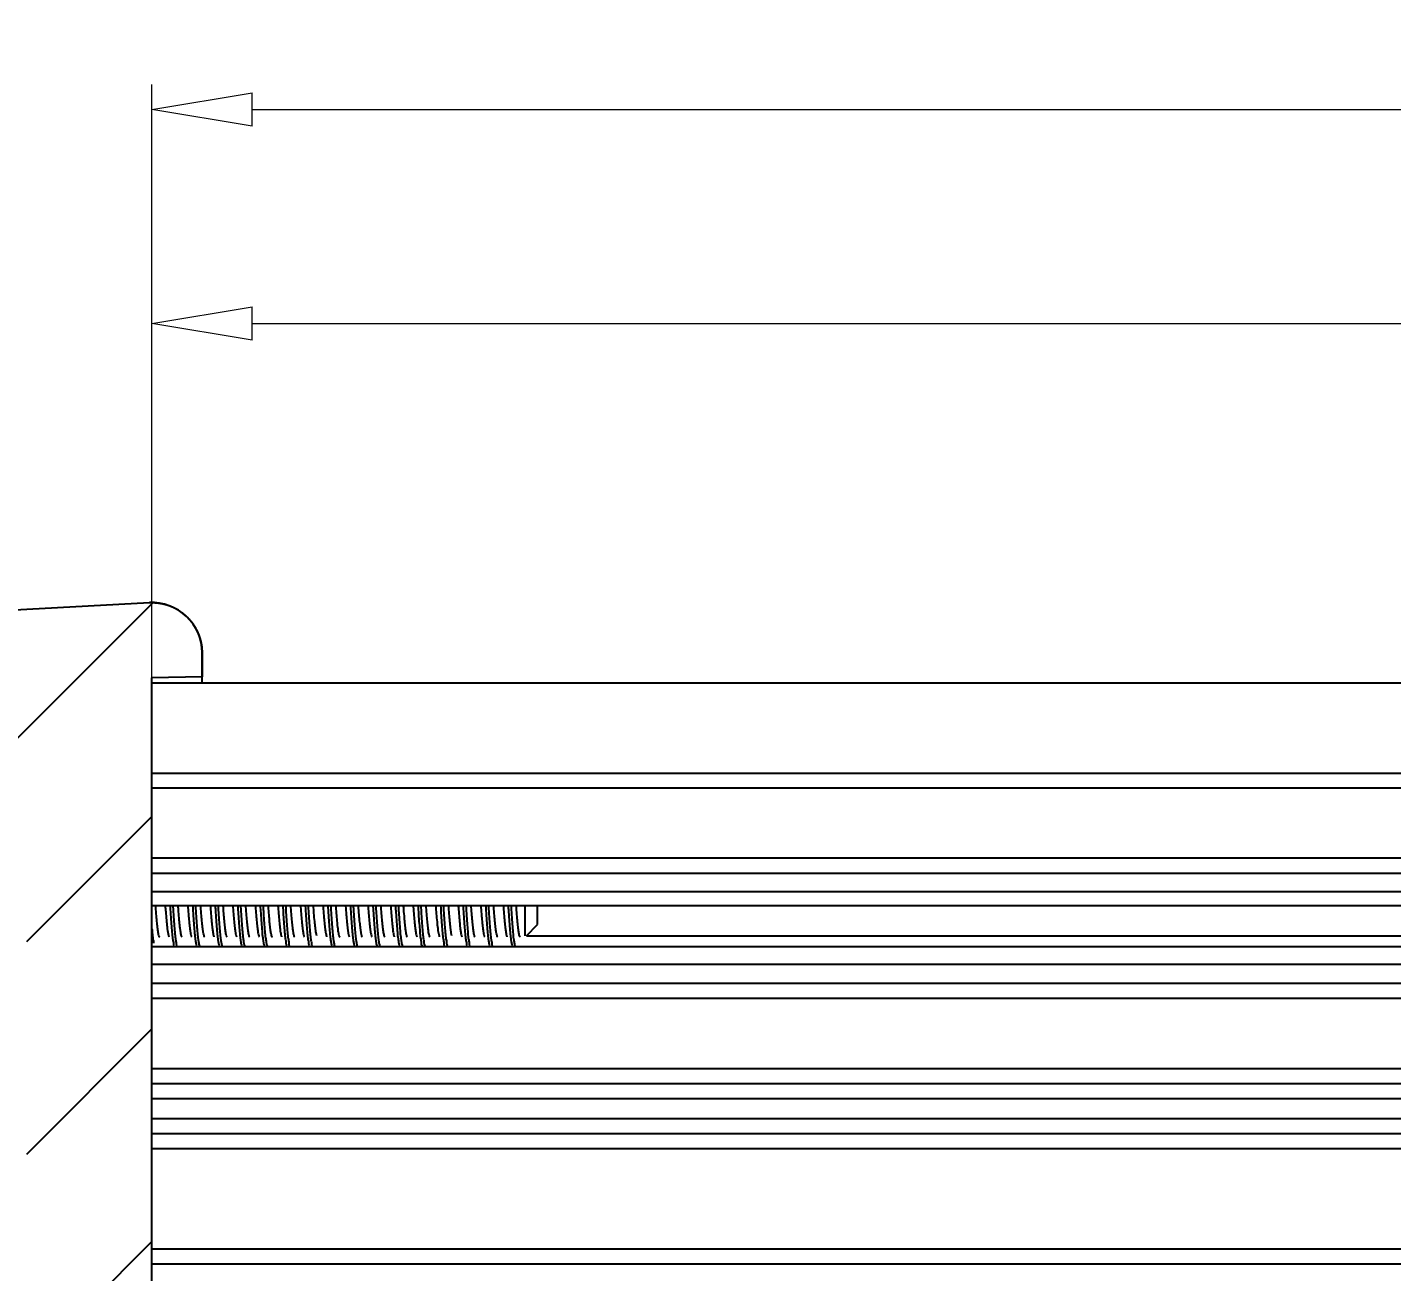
# Model space of a CAD drawing. Header units: millimetres. Extents: x 555 to 820, y -31 to 211.
# Drawn here: x 633.14 to 660.38, y 72.46 to 97.29 of the extents above; entities that cross this region are included whole.
import ezdxf

# ---------------------------------------------------------------- set-up
doc = ezdxf.new("R2010")
doc.units = ezdxf.units.MM
doc.layers.add('dim', color=82, linetype='Continuous', lineweight=9)
doc.styles.add('ROMAND', font='romand.shx', dxfattribs={"width": 0.75, "bigfont": 'gbcbig.shx'})
doc.dimstyles.new('YanXiu', dxfattribs={"dimtxt": 2.5, "dimasz": 2.2, "dimexe": 1, "dimexo": 0, "dimgap": 0.66, "dimtad": 0, "dimzin": 9, "dimdsep": 46, "dimtxsty": 'ROMAND', "dimblk": 'CLOSEDBLANK', "dimcen": 0, "dimclrd": 3, "dimclre": 3, "dimclrt": 7, "dimazin": 2, "dimtfac": 1, "dimtofl": 0, "dimtmove": 0, "dimatfit": 3, "dimldrblk": 'CLOSEDBLANK', "dimfxl": 0, "dimlwd": 5, "dimlwe": 5, "dimarcsym": 0})

# ---------------------------------------------------------------- blocks, each defined once
blk = doc.blocks.new('_ClosedBlank')
at = {"color": 0, "linetype": 'ByBlock', "lineweight": -2}
for p, q in [((-1, 0.1666666666666667), (0, 0)), ((-1, 0.1666666666666667), (-1, -0.1666666666666667)), ((0, 0), (-1, -0.1666666666666667))]:
    blk.add_line(p, q, dxfattribs=at)
blk = doc.blocks.new('*D15')
at = {"layer": 'Defpoints', "color": 0}
for p in [(635.6302785343061, 91.38104060699334), (635.6302785343061, 84.21072080350706), (745.6302785343061, 84.31072080360707)]:
    blk.add_point(p, dxfattribs=at)
at = {"layer": 'dim', "color": 3, "lineweight": 5}
for p, q in [((635.6302785343061, 84.21072080350706), (635.6302785343061, 91.88079060699334)), ((745.6302785343061, 84.31072080360707), (745.6302785343061, 91.88079060699334)), ((637.6302785343061, 91.38104060699334), (687.8537428200203, 91.38104060699334)), ((743.6302785343061, 91.38104060699334), (693.4068142485918, 91.38104060699334))]:
    blk.add_line(p, q, dxfattribs=at)
at = {"layer": 'dim', "color": 3, "lineweight": 5, "xscale": 2, "yscale": 2, "zscale": 2, "rotation": 180}
blk.add_blockref('_ClosedBlank', (635.6302785343061, 91.38104060699334), dxfattribs=at)
at = {"layer": 'dim', "color": 3, "lineweight": 5, "xscale": 2, "yscale": 2, "zscale": 2}
blk.add_blockref('_ClosedBlank', (745.6302785343061, 91.38104060699334), dxfattribs=at)
at = {"layer": 'dim', "color": 7, "insert": (690.6302785343061, 91.38104060699334), "char_height": 2.5, "attachment_point": 5, "style": 'ROMAND'}
blk.add_mtext('110', dxfattribs=at)
blk = doc.blocks.new('*D39')
at = {"layer": 'Defpoints', "color": 0}
for p in [(635.6302785343061, 95.65144626417987), (635.6302785343061, 84.21072080350706), (748.1302785343061, 75.55146295330704)]:
    blk.add_point(p, dxfattribs=at)
at = {"layer": 'dim', "color": 3, "lineweight": 5}
for p, q in [((635.6302785343061, 84.21072080350706), (635.6302785343061, 96.15119626417987)), ((748.1302785343061, 75.55146295330704), (748.1302785343061, 96.15119626417987)), ((637.6302785343061, 95.65144626417987), (687.7198142485918, 95.65144626417987)), ((746.1302785343061, 95.65144626417987), (696.0407428200203, 95.65144626417987))]:
    blk.add_line(p, q, dxfattribs=at)
at = {"layer": 'dim', "color": 3, "lineweight": 5, "xscale": 2, "yscale": 2, "zscale": 2, "rotation": 180}
blk.add_blockref('_ClosedBlank', (635.6302785343061, 95.65144626417987), dxfattribs=at)
at = {"layer": 'dim', "color": 3, "lineweight": 5, "xscale": 2, "yscale": 2, "zscale": 2}
blk.add_blockref('_ClosedBlank', (748.1302785343061, 95.65144626417987), dxfattribs=at)
at = {"layer": 'dim', "color": 7, "insert": (691.8802785343061, 95.65144626417987), "char_height": 2.5, "attachment_point": 5, "style": 'ROMAND'}
blk.add_mtext('112.5', dxfattribs=at)

msp = doc.modelspace()

# ---------------------------------------------------------------- hatches: boundary and pattern name
at = {"linetype": 'Continuous'}
h = msp.add_hatch(dxfattribs=at)
h.set_pattern_fill('DEFAULT__3', color=40, scale=3, angle=45, style=0, pattern_type=0)
h.set_pattern_definition([(45, (471.907925372706, -69.45054409469293), (-2.1213203436, 2.1213203436), [])])
edge = h.paths.add_edge_path()
edge.add_line((636.6302785343061, 84.81072080360707), (636.6302785343061, 84.3281758686071))
edge.add_line((636.6302785343061, 84.3281758686071), (635.6302785343061, 84.31072080360707))
edge.add_line((635.6302785343061, 51.11072080380706), (635.6302785343061, 84.31072080360707))
edge.add_line((636.6302785343061, 51.09326573880708), (635.6302785343061, 51.11072080380706))
edge.add_line((636.6302785343061, 51.09326573880708), (636.6302785343061, 49.95698946040704))
edge.add_line((631.7943644516055, 49.95698946040704), (636.6302785343051, 49.95698946040704))
edge.add_line((631.7943644516055, 49.95698946040704), (626.9448217243054, 48.46445214700702))
edge.add_line((626.9448217243054, 48.46445214700708), (636.6302785343051, 48.46445214700708))
edge.add_line((636.6302785343061, 48.46445214700708), (636.6302785343061, 47.99503646270705))
edge.add_spline(control_points=[(636.6302785343061, 47.99503646270705), (636.6302785343061, 47.40762744260707), (636.2141933243057, 46.99299211490711), (635.6267878829059, 46.99504255500705)], knot_values=[0, 0, 0, 0, 1, 1, 1, 1], weights=[1, 0.8039143805, 0.8039143805, 1], degree=3, periodic=0)
edge.add_line((635.6267878829059, 46.99504255500705), (624.1285332086055, 47.03517919850708))
edge.add_spline(control_points=[(623.6302785343061, 47.53517615230709), (623.630278534307, 47.24309293670706), (623.836451772508, 47.03619875920709), (624.1285332086055, 47.03517919850708)], knot_values=[0, 0, 0, 0, 1, 1, 1, 1], weights=[1, 0.8055598918000001, 0.8055598918000001, 1], degree=3, periodic=0)
edge.add_line((623.6302785343061, 47.53517615230709), (623.6302785343061, 49.16765806640706))
edge.add_spline(control_points=[(623.983202274506, 49.64553731240704), (623.7655594673071, 49.5785536752071), (623.6302785343074, 49.39537543330721), (623.6302785343061, 49.16765806640706)], knot_values=[0, 0, 0, 0, 1, 1, 1, 1], weights=[1, 0.8696070029999999, 0.8696070029999999, 1], degree=3, periodic=0)
edge.add_line((633.1302785343061, 52.46072080380708), (623.983202274506, 49.64553731240704))
edge.add_line((633.1302785343061, 52.46072080380708), (633.1302785343061, 82.96072080360705))
edge.add_line((633.1302785343061, 82.96072080360705), (631.483202274506, 83.46763927290704))
edge.add_spline(control_points=[(631.483202274506, 83.46763927290704), (631.2655594673072, 83.53462291010716), (631.1302785343079, 83.7178011521072), (631.1302785343061, 83.94551851890708)], knot_values=[0, 0, 0, 0, 1, 1, 1, 1], weights=[1, 0.8696070029999999, 0.8696070029999999, 1], degree=3, periodic=0)
edge.add_line((631.1302785343061, 83.94551851890708), (631.1302785343061, 85.10177585950703))
edge.add_spline(control_points=[(631.6041105562055, 85.60109062690708), (631.3236202726046, 85.58639075400693), (631.1302785343047, 85.38265107280698), (631.1302785343061, 85.10177585950703)], knot_values=[0, 0, 0, 0, 1, 1, 1, 1], weights=[1, 0.8169162473, 0.8169162473, 1], degree=3, periodic=0)
edge.add_line((631.6041105562055, 85.60109062690708), (635.5779425780057, 85.80935033840706))
edge.add_spline(control_points=[(635.5779425780057, 85.80935033840706), (636.1875083469051, 85.84129632670704), (636.6302785343051, 85.4211231077071), (636.6302785343061, 84.81072080360707)], knot_values=[0, 0, 0, 0, 1, 1, 1, 1], weights=[1, 0.7922363837999999, 0.7922363837999999, 1], degree=3, periodic=0)

# ---------------------------------------------------------------- linework, layer by layer
at = {"color": 7, "linetype": 'Continuous'}
for p, q in [((631.6041105562055, 85.60109062690708), (635.5779425780057, 85.80935033840706)), ((631.6041105562055, 85.60109062690708), (635.5779425780057, 85.80935033840706)), ((636.6302785343061, 84.81072080360707), (636.6302785343061, 84.3281758686071)), ((636.6302785343061, 84.21072080350706), (636.6302785343061, 84.81072080360707)), ((636.6302785343061, 84.3281758686071), (635.6302785343061, 84.31072080360707)), ((636.6302785343061, 84.3281758686071), (635.6302785343061, 84.31072080360707)), ((635.6302785343061, 51.11072080380706), (635.6302785343061, 84.31072080360707)), ((635.6302785343061, 51.11072080380706), (635.6302785343061, 84.31072080360707)), ((635.6302785343061, 82.40715900600708), (635.6302785343061, 84.21072080350706)), ((635.6302785343061, 84.21072080350706), (745.6302785343061, 84.21072080350706)), ((635.6302785343061, 84.21072080350706), (745.6302785343061, 84.21072080350706)), ((635.6302785343061, 82.40715900600708), (745.6302785343061, 82.40715900600708)), ((635.6302785343061, 82.40715900600708), (745.6302785343061, 82.40715900600708)), ((745.6302785343061, 82.10715900600707), (635.6302785343061, 82.10715900600707)), ((745.6302785343061, 80.70715900600703), (635.6302785343061, 80.70715900600703)), ((745.6302785343061, 80.40715900600708), (635.6302785343061, 80.40715900600708)), ((745.6302785343061, 80.0369685069071), (635.6302785343061, 80.0369685069071)), ((635.6302785343061, 79.76303135130706), (745.6302785343061, 79.76303135130706)), ((643.0802785343059, 79.16164728590707), (643.0802785343059, 79.76303135130706)), ((643.3302785343059, 79.38572080360706), (643.3302785343059, 79.76303135130706)), ((643.1062050166057, 79.16164728590707), (643.3302785343059, 79.38572080360706)), ((643.1062050166057, 79.16164728590707), (738.154352051206, 79.16164728590707)), ((745.6302785343061, 78.93910288450707), (635.6302785343061, 78.93910288450707)), ((745.6302785343061, 78.58817640140705), (635.6302785343061, 78.58817640140705)), ((745.6302785343061, 78.21072080280703), (635.6302785343061, 78.21072080280703)), ((745.6302785343061, 77.91072080280708), (635.6302785343061, 77.91072080280708)), ((745.6302785343061, 76.5071590060071), (635.6302785343061, 76.5071590060071)), ((745.6302785343061, 76.20715900600703), (635.6302785343061, 76.20715900600703)), ((745.6302785343061, 75.90715900600708), (635.6302785343061, 75.90715900600708)), ((745.6302785343061, 75.5071590060071), (635.6302785343061, 75.5071590060071)), ((745.6302785343061, 75.20715900600703), (635.6302785343061, 75.20715900600703)), ((745.6302785343061, 74.90715900600708), (635.6302785343061, 74.90715900600708)), ((745.6302785343061, 72.90715900600708), (635.6302785343061, 72.90715900600708)), ((745.6302785343061, 72.60715900600707), (635.6302785343061, 72.60715900600707))]:
    msp.add_line(p, q, dxfattribs=at)
msp.add_arc((635.6302785343061, 84.81072080360707), 1, 0, 93.0000000000056, dxfattribs=at)
for points, start_tangent, end_tangent in [([(635.5779425780057, 85.80935033840706), (635.5892916561062, 85.80988048850708), (635.6007008561056, 85.81028328840705), (635.6121684062056, 85.81055680180702), (635.6236924735059, 85.8106991153071), (635.6352711637056, 85.81070834040707), (635.6469025212056, 85.81058261560707), (635.6585845295059, 85.81032010870706), (635.670315110806, 85.80991901850706), (635.6820921270056, 85.80937757730709), (635.693913379506, 85.80869405300712), (635.705776609606, 85.8078667511071), (635.7176794994058, 85.80689401710708), (635.7296196720055, 85.80577423860706), (635.7415946926059, 85.80450584730704), (635.7536020686058, 85.80308732160705), (635.7656392511054, 85.80151718850709), (635.7777036356057, 85.79979402620711), (635.789792562906, 85.79791646540707), (635.8019033205056, 85.79588319270704), (635.8140331435062, 85.79369295160706), (635.8261792161057, 85.79134454540707), (635.8383386732058, 85.7888368390071), (635.8505086014057, 85.78616876100705), (635.862686041006, 85.78333930590708), (635.8748679876054, 85.78034753560706), (635.8870513937055, 85.77719258220708), (635.8992331709061, 85.7738736490071), (635.9114101915058, 85.77039001300705), (635.9235792906057, 85.76674102640709), (635.9357372687056, 85.76292611850704), (635.9478808932055, 85.75894479700708), (635.9600069011059, 85.75479665020703), (635.9721120014057, 85.75048134800704), (635.984192877606, 85.74599864340706), (635.9962461898059, 85.74134837420706), (636.0082685779054, 85.73653046390712), (636.0202566638055, 85.73154492290706), (636.0322070543062, 85.7263918498071), (636.0441163441056, 85.72107143240703), (636.0559811182058, 85.71558394800707), (636.0677979553058, 85.70992976500708), (636.0795634302059, 85.70410934300708), (636.0912741174062, 85.69812323340705), (636.102926593606, 85.69197207990703), (636.1145174411059, 85.68565661910702), (636.1260432507062, 85.67917767990707), (636.1375006247055, 85.67253618470704), (636.1488861806057, 85.66573314810705), (636.1601965534056, 85.65876967780707), (636.1714283995062, 85.65164697360706), (636.1825783992055, 85.64436632740706), (636.1936432604053, 85.63692912210706), (636.2046197212059, 85.62933683150709), (636.2155045534056, 85.62159101930706), (636.2262945654057, 85.61369333790708), (636.236986605206, 85.60564552760707), (636.2475775635058, 85.59744941540708), (636.2580643766061, 85.58910691360711), (636.2684440294062, 85.5806200184071), (636.2787135581058, 85.57199080820709), (636.2888700531058, 85.5632214424071), (636.2989106618062, 85.55431415900705), (636.3088325911059, 85.54527127300707), (636.3186331100061, 85.53609517470704), (636.3283095523058, 85.52678832690708), (636.3378593190056, 85.51735326340707), (636.347279880206, 85.50779258620707), (636.3565687778056, 85.4981089635071), (636.3657236275059, 85.48830512680706), (636.3747421208055, 85.47838386870706), (636.3836220268059, 85.46834804020705), (636.3923611945057, 85.45820054780711), (636.4009575536057, 85.44794435090705), (636.4094091171056, 85.43758245890706), (636.417713982106, 85.42711792850707), (636.4258703313054, 85.41655386030709), (636.4338764342057, 85.40589339650705), (636.4417306485058, 85.39513971700705), (636.449431420706, 85.38429603730708), (636.4569772870055, 85.37336560490706), (636.4643668742057, 85.36235169590702), (636.4715989001062, 85.3512576128071), (636.4786721743059, 85.34008668040707), (636.4855855982061, 85.3288422435071), (636.4923381652062, 85.31752766310706), (636.4989289611059, 85.30614631370707), (636.5053571638056, 85.2947015803071), (636.5116220434057, 85.28319685490703), (636.5177229616057, 85.27163553380706), (636.5236593717055, 85.26002101440707), (636.5294308177055, 85.24835669240707), (636.535036934206, 85.23664595890705), (636.5404774449054, 85.22489219700708), (636.545752162706, 85.21309877970708), (636.5508609881055, 85.2012690666071), (636.5558039084054, 85.18940640140704), (636.5605809965056, 85.17751410890708), (636.5651924099058, 85.16559549320709), (636.5696383890055, 85.1536538341071), (636.5739192562061, 85.14169238540705), (636.5780354140062, 85.12971437240708), (636.5819873437059, 85.11772298950706), (636.5857756036058, 85.10572139780709), (636.5894008275055, 85.09371272330702), (636.5928637230055, 85.08170005470708), (636.5961650693054, 85.06968644140704), (636.5993057158058, 85.05767489160706), (636.602286579906, 85.04566837080705), (636.6051086452054, 85.03366979970707), (636.6077729595055, 85.02168205280708), (636.6102806327054, 85.00970795690705), (636.6126328346055, 84.99775028950705), (636.6148307933055, 84.98581177800708), (636.6168757925062, 84.97389509760706), (636.618769169606, 84.9620028709071), (636.6205123139063, 84.95013766650709), (636.6221066640056, 84.93830199810708), (636.6235537055055, 84.9264983238071), (636.6248549696057, 84.91472904490706), (636.626012030206, 84.90299650550708), (636.6270265019058, 84.89130299190708), (636.6279000382057, 84.87965073200706), (636.6286343288058, 84.8680418948071), (636.6292310982054, 84.8564785900071), (636.6296921029062, 84.84496286790704), (636.630019129506, 84.83349671910707), (636.6302139930059, 84.82208207410707), (636.6302785343061, 84.81072080360707)], (0.998629534753941, 0.05233595625502185), (0, -1)), ([(635.7449072035062, 79.29537106110706), (635.731763640406, 79.41361211240707), (635.7186097369059, 79.55874723260706), (635.7053037061061, 79.72785206940705), (635.7027043523059, 79.76302559180704)], (-0.1254363813039763, 0.9921016652769835), (-0.07308939605853992, 0.9973253933314834)), ([(635.8943801013057, 79.7630204322071), (635.9037127271059, 79.63984260400707), (635.9175220177059, 79.47587517770705), (635.9311172372055, 79.34102753460706)], (0.07306555757173755, -0.9973271400582314), (0.1126246654372847, -0.9936376023154216)), ([(635.9908871438057, 79.76302861950705), (635.9925750459062, 79.7356496365071), (636.0057678754057, 79.53190894580706), (636.0189607048061, 79.35113670230709), (636.0321535343056, 79.19944956060704)], (0.06125652391335647, -0.9981220558018206), (0.0970175691068885, -0.9952826690365859)), ([(636.0471371363057, 79.7630290665071), (636.0485171707061, 79.74062424170705), (636.0618126252058, 79.53491978180705), (636.0751080797055, 79.35243800260707), (636.0884035343062, 79.19944956060704)], (0.06125467172783781, -0.9981221694720115), (0.09701756921499197, -0.9952826690260483)), ([(636.1894398314054, 79.34102753460706), (636.1758522810061, 79.47579116380712), (636.1620647451056, 79.6394684279071), (636.1527027179055, 79.76302055600706)], (-0.1126246653962923, 0.9936376023200678), (-0.07306517043528865, 0.9973271684203046)), ([(636.3443818193056, 79.7630250890071), (636.3472332813054, 79.72447337630706), (636.3605488411059, 79.55562842680706), (636.373626757506, 79.41174450570708), (636.386625058006, 79.29505284490705), (636.3997559138062, 79.20772187060709), (636.4106648915059, 79.16153558540708)], (0.07309078366199367, -0.997325291639431), (0.2785114458332006, -0.96043290996295)), ([(636.4408847856058, 79.76302617570707), (636.4443126252055, 79.70774132170709), (636.4576080797061, 79.50516678000707), (636.4709035343059, 79.32683732710711), (636.4841989888056, 79.17888093240708), (636.4974944434053, 79.06638184990709), (636.510789897906, 78.99320590740706), (636.5181403930056, 78.96564371620707)], (0.06128032224299736, -0.9981205949712664), (0.5241647831345928, -0.851616862281076)), ([(636.4971347856055, 79.76302617570707), (636.500562625206, 79.70774132170709), (636.5138580797058, 79.50516678000707), (636.5271535343055, 79.32683732710711), (636.5404489888061, 79.17888093240708), (636.5537444434059, 79.06638184990709), (636.5670398979056, 78.99320590740706), (636.5803353525054, 78.96186766380708), (636.582522802306, 78.96256013520707)], (0.06128032217232224, -0.9981205949756053), (0.9019334048001593, 0.4318751362437899)), ([(636.6689910018059, 79.16153949790709), (636.6578032635063, 79.20921581890707), (636.6443526808054, 79.29976297040707), (636.6311124347059, 79.42020323090708), (636.6180269575053, 79.56572375730707), (636.6046528156058, 79.73660059310708), (636.6027043019059, 79.76302679150706)], (-0.2769054995138347, 0.9608971559636306), (-0.07308320027723551, 0.9973258473724813)), ([(636.7943818096056, 79.76302514390704), (636.7972218058059, 79.72462699980707), (636.8105174225058, 79.55600239870705), (636.8236243767061, 79.41176841450704), (636.8367006589061, 79.29445886410707), (636.8497782156056, 79.20760147130704), (636.8606649804061, 79.16153704310705)], (0.07309067594078746, -0.9973252995339681), (0.2782781184657089, -0.9605005407511155)), ([(636.8908935204055, 79.76302495700708), (636.8963580797055, 79.67526863910706), (636.9096535343061, 79.47598923820709), (636.9229489888058, 79.30195755970703), (636.9362444434056, 79.15915388760709), (636.9495398979062, 79.05248541200706), (636.962835352506, 78.98561760220707), (636.9697117624056, 78.96663979400705)], (0.06126720999464288, -0.9981213999206071), (0.4714773513470837, -0.8818781702518432)), ([(636.947143520406, 79.76302495700708), (636.952608079706, 79.67526863910706), (636.9659035343058, 79.47598923820709), (636.9791989888055, 79.30195755970703), (636.9924944434061, 79.15915388760709), (637.0057898979059, 79.05248541200706), (637.0190853525056, 78.98561760220707), (637.0323808070062, 78.9608482498071), (637.0332933565061, 78.96104324190708)], (0.06126721000083513, -0.998121399920227), (0.9462807839192022, 0.3233460653622683)), ([(637.1189900863056, 79.16153703160705), (637.1078576615056, 79.20891938870705), (637.0943795260056, 79.29954909220709), (637.0810688749062, 79.42064645560708), (637.067979164006, 79.56629779990703), (637.0547695155057, 79.73502914500705), (637.0527043159055, 79.76302657510706)], (-0.2775741243990825, 0.9607042237151259), (-0.07308440432037962, 0.9973257591404804)), ([(637.244381782106, 79.76302539850707), (637.247097235606, 79.72629543920709), (637.260376745906, 79.55767839970707), (637.2735170008056, 79.41284762670705), (637.2866761181059, 79.29465156400704), (637.2997901951059, 79.20753683850705), (637.3106652485059, 79.16153869330708)], (0.07308991536244991, -0.9973253552739497), (0.2779681372927872, -0.9605902948968297)), ([(637.3409014002056, 79.76302489820705), (637.3484035343055, 79.64323267890711), (637.3616989888061, 79.44741095410706), (637.3749944434059, 79.27781899260708), (637.3882898979056, 79.14028451580702), (637.4015853525053, 79.0395336474071), (637.4148808070059, 78.97902850880706), (637.420957526506, 78.96740606680703)], (0.0613665661708091, -0.9981152962240404), (0.543507634330809, -0.8394042240923782)), ([(637.3971514002061, 79.76302489820705), (637.404653534306, 79.64323267890711), (637.4179489888057, 79.44741095410706), (637.4312444434055, 79.27781899260708), (637.4445398979061, 79.14028451580702), (637.4578353525059, 79.0395336474071), (637.4711308070056, 78.97902850880706), (637.4835137121055, 78.96104324190708)], (0.06136656624828207, -0.9981152962192772), (0.9462807840805817, -0.3233460648899871)), ([(637.5689888239059, 79.16153931450708), (637.5580399431057, 79.20793029780708), (637.5446542617057, 79.2973676103071), (637.5313415257061, 79.41787702830709), (637.5181673779063, 79.5640388448071), (637.5049871208058, 79.73210230850708), (637.5027042938056, 79.76302618390707)], (-0.2776148490022499, 0.96069245631131), (-0.07308736160317879, 0.9973255424252837)), ([(637.694381942206, 79.76302292420706), (637.698986860206, 79.70114704100706), (637.7119247021056, 79.5393763619071), (637.7247449336056, 79.40061355150709), (637.737617769306, 79.28733482470705), (637.7504496647053, 79.20402216240706), (637.7606489249057, 79.16151481150712)], (0.0730966865541294, -0.9973248590177664), (0.2843994742047101, -0.9587058668184337)), ([(637.7908964965055, 79.76302552640709), (637.8004489888054, 79.61165957020705), (637.8137444434061, 79.41945523630704), (637.8270398979058, 79.25444131360706), (637.8403353525056, 79.12228820720708), (637.8536308070062, 79.0275371198071), (637.866926261606, 78.9734440012071), (637.871334346206, 78.96800019340708)], (0.06149315045236421, -0.998107505455922), (0.6787510607087408, -0.7343684344978068)), ([(637.8471464965061, 79.76302552640709), (637.856698988806, 79.61165957020705), (637.8699944434057, 79.41945523630704), (637.8832898979055, 79.25444131360706), (637.8965853525061, 79.12228820720708), (637.9098808070058, 79.0275371198071), (637.9231762616056, 78.9734440012071), (637.9342842663056, 78.96256013520707)], (0.06149315048627879, -0.9981075054538323), (0.9019334069671864, -0.4318751317181433)), ([(638.0189723529057, 79.16151545030709), (638.0087330738062, 79.20422861920707), (637.9959238945058, 79.28746142310706), (637.9830666950057, 79.40062176850711), (637.9702474534062, 79.53937452010706), (637.9573095398056, 79.70114591350705), (637.9527045332062, 79.76302292380706)], (-0.2841808988131873, 0.9587706799593578), (-0.07309668305019733, 0.9973248592745791)), ([(638.1443817273058, 79.76302591510705), (638.1468274894061, 79.72991331710705), (638.1600679830054, 79.56136578090707), (638.1732425426054, 79.41561429080707), (638.1865058650056, 79.29599139140709), (638.199790827006, 79.20753343000706), (638.2106655995059, 79.16153990870708)], (0.07308828172973228, -0.9973254749948963), (0.2777059027174989, -0.9606661395073)), ([(638.2408975971058, 79.76302827140705), (638.2524944434055, 79.58057506440707), (638.2657898979061, 79.39214488620706), (638.2790853525058, 79.23184358990704), (638.2923808070055, 79.10517963990708), (638.3056762616062, 79.01650561380711), (638.3189717161059, 78.96886863440704), (638.3206388967056, 78.96772934380704)], (0.06166560802642087, -0.9980968654327754), (0.8445514437794251, -0.5354744240485148)), ([(638.2971475971054, 79.76302827140705), (638.308744443406, 79.58057506440707), (638.3220398979057, 79.39214488620706), (638.3353353525055, 79.23184358990704), (638.3486308070061, 79.10517963990708), (638.3619262616058, 79.01650561380711), (638.3752217161056, 78.96886863440704), (638.3843509020054, 78.96439309370703)], (0.06166560802758587, -0.9980968654327036), (0.9682977368937581, -0.2497989045741126)), ([(638.4689882545055, 79.16153749030707), (638.4580433010061, 79.20791213860707), (638.4449127932058, 79.2953270681071), (638.4318762099057, 79.41247941640711), (638.4187746803055, 79.55678049390707), (638.405467960306, 79.72565062620708), (638.4027043884054, 79.76302526700704)], (-0.2780197201910807, 0.9605753667385362), (-0.07309035674688283, 0.9973253229265832)), ([(638.5943817169056, 79.76302616120711), (638.5966859121055, 79.73181490740706), (638.6098738700058, 79.56369014670707), (638.6230435996059, 79.41762702980708), (638.6363493866057, 79.29722737660705), (638.6497309676062, 79.20785666120707), (638.6606659295059, 79.1615384640071)], (0.07308713778703381, -0.9973255588272564), (0.2778316156454498, -0.9606297899544024)), ([(638.6908851030058, 79.76303061050709), (638.6912444434057, 79.7572111719071), (638.7045398979054, 79.55000451450707), (638.7178353525061, 79.36550217830705), (638.7311308070058, 79.21004425250703), (638.7444262616056, 79.0889727677071), (638.7577217161062, 79.00644812690706), (638.7696650790059, 78.96570670380709)], (0.06155886918890256, -0.9981034543694275), (0.9410285280627603, -0.3383272223336973)), ([(638.7471351030055, 79.76303061050709), (638.7474944434053, 79.7572111719071), (638.760789897906, 79.55000451450707), (638.7740853525057, 79.36550217830705), (638.7873808070054, 79.21004425250703), (638.8006762616061, 79.0889727677071), (638.8139717161058, 79.00644812690706), (638.8272671707056, 78.9653061400071), (638.833021880506, 78.9649805940071)], (0.06155886915913598, -0.9981034543712632), (0.9960104157125601, 0.08923705391872322)), ([(638.9189818288061, 79.1615898961071), (638.9063135050056, 79.21755792520707), (638.8922264220056, 79.31710708750705), (638.8784118530058, 79.44822823150707), (638.8644356026053, 79.60964105500705), (638.8527037086061, 79.76302355440703)], (-0.2594166707717419, 0.9657654947893438), (-0.07306883828052062, 0.9973268997035704)), ([(639.0443817227061, 79.7630264115071), (639.0465415828058, 79.73375538630705), (639.0596963609061, 79.56581985330706), (639.0728390118057, 79.41970326080707), (639.0861640376062, 79.29869704430706), (639.0996175694055, 79.20847091400708), (639.1106665953058, 79.16153640650708)], (0.07308548851958323, -0.9973256796893651), (0.2779354017517899, -0.9605997670482079)), ([(639.1408820669059, 79.76302726800708), (639.1432898979057, 79.72413317070709), (639.1565853525054, 79.51997285430707), (639.169880807006, 79.33954884280706), (639.1831762616058, 79.18906108120706), (639.1964717161055, 79.07368080940705), (639.2097671707062, 78.99737286200707), (639.2180026880061, 78.96484274440706)], (0.06134289666012233, -0.9981167512016547), (0.6933052935612183, -0.7206439966585394)), ([(639.1971320669055, 79.76302726800708), (639.1995398979062, 79.72413317070709), (639.212835352506, 79.51997285430707), (639.2261308070057, 79.33954884280706), (639.2394262616054, 79.18906108120706), (639.2527217161061, 79.07368080940705), (639.2660171707058, 78.99737286200707), (639.2793126252055, 78.9627594237071), (639.2823078312059, 78.96349572470706)], (0.06134289658260376, -0.9981167512064189), (0.9301163589349647, 0.3672649708882728)), ([(639.368991919606, 79.16154183690708), (639.3577386330054, 79.20956876020705), (639.3442563731061, 79.30053131700708), (639.3309887160059, 79.42146284280705), (639.3179342591058, 79.56683740950706), (639.3046100669054, 79.73717654990708), (639.3027042670057, 79.76302688620706)], (-0.2762225884267726, 0.9610936903563638), (-0.0730834543604011, 0.9973258287534477)), ([(639.4943812546054, 79.76302972310708), (639.4950246941054, 79.75426530210711), (639.5084443577053, 79.58095280750706), (639.5217997968058, 79.43034889590706), (639.535345238006, 79.30526242420706), (639.5490647536054, 79.21150134710706), (639.5606724840055, 79.16155417220705)], (0.0730722320190196, -0.9973266510565927), (0.2724308791105582, -0.962175356214785)), ([(639.5908890291058, 79.76302542240705), (639.5953353525057, 79.69145203730704), (639.6086308070054, 79.49050457800706), (639.6219262616061, 79.31430604760703), (639.6352217161058, 79.16891119020704), (639.6485171707055, 79.0593162372071), (639.6618126252062, 78.98928722110708), (639.668895587006, 78.96620250970705)], (0.06125534490635382, -0.998122128158876), (0.4720225555714202, -0.8815864716701509)), ([(639.6471390291055, 79.76302542240705), (639.6515853525053, 79.69145203730704), (639.6648808070059, 79.49050457800706), (639.6781762616057, 79.31430604760703), (639.6914717161054, 79.16891119020704), (639.7047671707061, 79.0593162372071), (639.7180626252058, 78.98928722110708), (639.7313580797055, 78.96123056260706), (639.732923939806, 78.96172111390706)], (0.06125534483231342, -0.99812212816342), (0.9017179337015631, 0.4323248408789201)), ([(639.8189945113055, 79.16155430570711), (639.8074765882058, 79.21100811390704), (639.793791580206, 79.3042625627071), (639.7802374379054, 79.42916223550708), (639.7668421918062, 79.58003790250706), (639.7534205283056, 79.75327024360706), (639.752703868906, 79.76302954420703)], (-0.2726539775040868, 0.9621121600682537), (-0.07307373416384895, 0.9973265409961529)), ([(639.9443816398053, 79.7630270043071), (639.9462356925061, 79.73787441490708), (639.9594776591058, 79.56844922430707), (639.9725443283061, 79.4227051543071), (639.9858561301054, 79.30115199930708), (639.9993749670058, 79.20979347320707), (640.0106698087058, 79.16154284450704)], (0.07308352659192885, -0.997325823460361), (0.275887242558416, -0.9611900069151332)), ([(640.0408978563056, 79.76302478480704), (640.0473808070057, 79.65919442700704), (640.0606762616054, 79.46162372040703), (640.073971716106, 79.28979438120706), (640.0872671707058, 79.14961101410705), (640.1005626252055, 79.04589076710704), (640.1138580797061, 78.98219779900705), (640.1204209558056, 78.96703297580706)], (0.06130559761735081, -0.9981190428504908), (0.498153672558229, -0.8670887604603976)), ([(640.0971478563062, 79.76302478480704), (640.1036308070062, 79.65919442700704), (640.116926261606, 79.46162372040703), (640.1302217161057, 79.28979438120706), (640.1435171707054, 79.14961101410705), (640.156812625206, 79.04589076710704), (640.1701080797058, 78.98219779900705), (640.1834035343055, 78.96072080360705)], (0.06130559760975467, -0.9981190428509573), (1, -2.154992768208463e-10)), ([(640.2689889299055, 79.1615416752071), (640.258069696206, 79.20776946890709), (640.244776065506, 79.29640475090707), (640.2314976170056, 79.41629671360704), (640.2183061015058, 79.56237673280708), (640.2050611432061, 79.73110769790708), (640.2027042926057, 79.76302607180708)], (-0.2772069172264027, 0.9608102440346035), (-0.07308800589661735, 0.9973254952090899)), ([(640.3943816525062, 79.7630270588071), (640.3962026681057, 79.73831962980705), (640.4095493248061, 79.56758695310708), (640.422621515506, 79.42191756870704), (640.4358996503062, 79.3008039907071), (640.4493931034059, 79.20969420450706), (640.4606696257061, 79.1615426624071)], (0.07308272550404268, -0.9973258821633483), (0.2759790442647702, -0.9611636526246216)), ([(640.4909036607061, 79.7630252999071), (640.4994262616057, 79.62738664960705), (640.5127217161054, 79.43335383720705), (640.526017170706, 79.26603383570705), (640.5393126252058, 79.13117629440706), (640.5526080797055, 79.0334153490071), (640.5659035343061, 78.97611037790705), (640.5712764930059, 78.96774677410707)], (0.06144484965087802, -0.998110480082932), (0.6043957219828703, -0.7966842607010668)), ([(640.5471536607057, 79.7630252999071), (640.5556762616062, 79.62738664960705), (640.5689717161059, 79.43335383720705), (640.5822671707057, 79.26603383570705), (640.5955626252054, 79.13117629440706), (640.608858079706, 79.0334153490071), (640.6221535343058, 78.97611037790705), (640.6338831288059, 78.96172111390706)], (0.06144484968939632, -0.9981104800805609), (0.901717933719949, -0.4323248408405717)), ([(640.7189890758056, 79.16154088170708), (640.7080262346054, 79.20800445670704), (640.6949005203061, 79.29542366670705), (640.6817404963059, 79.41384523760706), (640.6685793849057, 79.55910951880708), (640.6552754099058, 79.72823157060708), (640.6527043460056, 79.76302564920707)], (-0.2772606770640283, 0.960794731955789), (-0.07308922003159231, 0.997325406231674)), ([(640.8443817181061, 79.7630266480071), (640.846395524106, 79.73572108930705), (640.8597994422054, 79.56458262860707), (640.8729035678062, 79.41904742510707), (640.8860929072054, 79.29926267370706), (640.8995057806061, 79.2090789088071), (640.9106681489058, 79.16153938890704)], (0.07308395439768055, -0.9973257921108819), (0.2770009817928603, -0.9608696353230192)), ([(640.9409021695056, 79.76302697520703), (640.9514717161056, 79.59605464780708), (640.9647671707054, 79.40571798560711), (640.978062625206, 79.24304379030707), (640.9913580797057, 79.11362206660704), (641.0046535343055, 79.02190015820707), (641.0179489888061, 78.97102992270709), (641.021105640206, 78.96805116940709)], (0.06161512479173419, -0.9980999831664658), (0.7621967423160142, -0.6473454456492728)), ([(640.9971521695062, 79.76302697520703), (641.0077217161062, 79.59605464780708), (641.0210171707059, 79.40571798560711), (641.0343126252056, 79.24304379030707), (641.0476080797054, 79.11362206660704), (641.060903534306, 79.02190015820707), (641.0741989888057, 78.97102992270709), (641.084499237306, 78.96349572470706)], (0.0616151247530607, -0.9980999831688532), (0.930116358852576, -0.3672649710969262)), ([(641.168987983906, 79.16153618000703), (641.1580436033056, 79.2079105034071), (641.1448763200061, 79.29561422270706), (641.1318774326056, 79.41246712440704), (641.1187989939054, 79.55649087770706), (641.1054878412061, 79.72538434210708), (641.1027044000058, 79.76302521600707)], (-0.278289041918823, 0.9604973759193222), (-0.07309041344057288, 0.9973253187717066)), ([(641.2943809764057, 79.76302657500707), (641.307029481006, 79.59828580070712), (641.3207845491062, 79.44090768920705), (641.3344384938056, 79.31267102810705), (641.3483664371062, 79.21541446250706), (641.3606678254056, 79.16157850380705)], (0.07306018029201894, -0.9973275339905632), (0.2640335071125733, -0.9645135080038199)), ([(641.3908913555061, 79.76302989360704), (641.4034758483059, 79.56584169180707), (641.416766137606, 79.3793444177071), (641.4300564269062, 79.22139376060704), (641.4433467161053, 79.09741320500706), (641.4566370054055, 79.01165981840705), (641.4699272946056, 78.9670780784071), (641.4701380564057, 78.96697790650705)], (0.06165105553458478, -0.9980977644256457), (0.9057196404787483, -0.4238772615404691)), ([(641.4471425141056, 79.7630295574071), (641.4595146454059, 79.56900225140708), (641.4727785343058, 79.38244574330707), (641.4860424232057, 79.22421680920706), (641.4993063121057, 79.09972698670708), (641.5125702010056, 79.01323391320705), (641.5258340898055, 78.96769571080705), (641.5340606505061, 78.96477118820707)], (0.06165480440720823, -0.9980975328561379), (0.9870940349899091, -0.1601417062708537)), ([(641.6189902926054, 79.16157898060709), (641.6066199995058, 79.2158064372071), (641.5925950527054, 79.31404325670707), (641.5788303088058, 79.44381375790704), (641.5650834053059, 79.60160436020703), (641.5527035418055, 79.76302584660709)], (-0.2636927024661571, 0.964606737829513), (-0.07305957697867478, 0.9973275781866745)), ([(641.7443818041057, 79.76302542670703), (641.7470269179058, 79.72723789060706), (641.7603858409058, 79.55756996640707), (641.7734656964059, 79.41336390910703), (641.7864703886054, 79.29627122840708), (641.7996889542056, 79.20808394530707), (641.8106657152058, 79.16153612670706)], (0.07308942986473886, -0.9973253908539819), (0.2782069030129138, -0.9605211705714576)), ([(641.8408822666062, 79.76302909200706), (641.8420553938059, 79.74405115080708), (641.8553456831061, 79.53810816160706), (641.8686359723062, 79.35526038630707), (641.8819262616054, 79.20178619120708), (641.8952165508055, 79.08295535430705), (641.9085068401056, 79.00284811950706), (641.9192648066056, 78.96481764090709)], (0.06146751440665921, -0.998109084555725), (0.9286119774243278, -0.3710522812004797)), ([(641.8971364599057, 79.76303116930706), (641.910486867606, 79.55450007820707), (641.9237507565059, 79.36981380820708), (641.9370146454058, 79.21388713300706), (641.9502785343058, 79.09205285160704), (641.9635424232057, 79.00847777970705), (641.9768063121056, 78.96602024200706), (641.9833771418054, 78.9650383184071)], (0.06159282875426444, -0.9981013593047793), (0.9999813168273347, 0.00611277320614266)), ([(642.0689904669053, 79.1615377714071), (642.0578314968062, 79.2090618954071), (642.0443480475061, 79.29979989780708), (642.0310417534057, 79.42092256760708), (642.0179643246057, 79.56647609340706), (642.0047378638056, 79.73545523310707), (642.0027043088058, 79.76302663660704)], (-0.2773463588205418, 0.9607700022632824), (-0.07308415359795856, 0.9973257775134814)), ([(642.1943818242054, 79.76302502200707), (642.1972762605056, 79.72389811850707), (642.2105816095055, 79.55523852280703), (642.2236577578061, 79.41143327340706), (642.2366608733056, 79.29477132390707), (642.2497725287059, 79.20763216360706), (642.2606646664054, 79.16153537280707)], (0.07309100690140015, -0.9973252752789029), (0.2786028278290888, -0.9604064058124745)), ([(642.2908834129058, 79.7630265428071), (642.293925228506, 79.71393846860707), (642.3072155178062, 79.51083307030706), (642.3205058070054, 79.33175941920706), (642.3337960963055, 79.18286629080706), (642.3470863855056, 79.06926616530711), (642.3603766748057, 78.99485968170706), (642.3679516400063, 78.9653477604071)], (0.06130047330734458, -0.9981193575781886), (0.5736768290436397, -0.819081739399942)), ([(642.3471323659061, 79.76302927680706), (642.3481952010062, 79.7458358738071), (642.3614590898061, 79.54011882800705), (642.374722978706, 79.35733682870705), (642.387986867606, 79.2037411454071), (642.4012507565059, 79.08458485550705), (642.4145146454058, 79.00394318580709), (642.4277785343057, 78.96457413640707), (642.4327063961056, 78.96473214660705)], (0.0614880435287866, -0.9981078200790746), (0.9852319276273906, 0.1712251406295705)), ([(642.5189888139058, 79.16153867960708), (642.5080282580058, 79.2079935082071), (642.4946295729061, 79.29756309730709), (642.4813136122058, 79.41816003000707), (642.4681450550062, 79.56430653240704), (642.4549729104057, 79.73229330700707), (642.4527042985056, 79.76302620570709)], (-0.277713824931948, 0.9606638493467251), (-0.07308713823770531, 0.9973255587942298)), ([(642.6443818066056, 79.76302517110707), (642.6472097648058, 79.7247882072071), (642.6605021369061, 79.55618438670706), (642.6736143018062, 79.41186959820709), (642.686704552406, 79.29442830130711), (642.6997814732059, 79.20758389250705), (642.7106650056058, 79.16153729690706)], (0.07309059705275804, -0.9973253053154079), (0.278235036698588, -0.9605130214387182)), ([(642.7408908418057, 79.76302516840707), (642.7457950632062, 79.68416438310709), (642.7590853525054, 79.48403500820712), (642.7723756417055, 79.30885753400707), (642.7856659310056, 79.16464695500707), (642.7989562202057, 79.05635496830706), (642.8122465095058, 78.9876999499071), (642.8192444266061, 78.96639474400706)], (0.06125775437422377, -0.9981219802854896), (0.4674707654179364, -0.8840085313386792)), ([(642.7971310479062, 79.76302772670704), (642.7991674232054, 79.73012786690708), (642.8124313121062, 79.52586115100706), (642.8256952010062, 79.34501710390708), (642.838959089806, 79.19378071580707), (642.852222978706, 79.07732437470708), (642.8654868676059, 78.99963096710707), (642.8787507565058, 78.96335766070706), (642.882374151006, 78.96398276290711)], (0.06138817953664195, -0.9981139671466265), (0.9536421771276571, 0.3009428484001949)), ([(642.9670466427061, 79.16052588770708), (642.9599779668062, 79.19781717100705), (642.9466087258062, 79.2822383546071), (642.9332394380054, 79.39891970630708), (642.9198703557059, 79.54380450350709), (642.9065010178057, 79.71186385990706), (642.9027235083059, 79.7630249413071)], (-0.3771031084231815, 0.9261712830883791), (-0.0729589664542281, 0.9973349433434743)), ([(635.630374182606, 79.29305143150708), (635.6363580797062, 79.22084299620707), (635.6496535343059, 79.09696264840704), (635.6629489888056, 79.01135458660707)], (0.08604161405311381, -0.9962915440026254), (0.03209900581560178, -0.9994846941427618)), ([(635.768989004806, 79.16154050060709), (635.7580260321057, 79.20800555270705), (635.7449072035062, 79.29537106110706)], (-0.2773411515496718, 0.9607715054356588), (-0.1254363810116781, 0.9921016653139401)), ([(635.9311172372055, 79.34102753460706), (635.942367237206, 79.25288879010708), (635.9536172372055, 79.18833504860709), (635.960460076306, 79.16139787720704)], (0.1126246655380257, -0.9936376023040029), (0.3040613613784302, -0.9526524489637843)), ([(636.218782670606, 79.16139787720704), (636.2119398314054, 79.18833504860709), (636.2006898314058, 79.25288879010708), (636.1894398314054, 79.34102753460706)], (-0.3040613613784302, 0.9526524489637843), (-0.1126246655380257, 0.9936376023040029)), ([(635.7844398314056, 79.13572080360706), (635.7712590527054, 79.15387467140704), (635.768989004806, 79.16154050060709)], (-1, 0), (-0.2773411504908144, 0.9607715057413139)), ([(635.960460076306, 79.16139787720704), (635.964867237206, 79.14895583750706), (635.9676146317062, 79.14266355120708)], (0.3040613614188116, -0.9526524489508957), (0.4640808419055622, -0.8857928494722819)), ([(636.0321535343056, 79.19944956060704), (636.0454489888053, 79.08121162720704), (636.058744443406, 79.00178723520708), (636.069065243206, 78.96462234100704)], (0.09701756930385359, -0.9952826690173864), (0.9103472145467113, -0.4138453200980338)), ([(636.0884035343062, 79.19944956060704), (636.1016989888059, 79.08121162720704), (636.1149944434056, 79.00178723520708), (636.1282898979063, 78.96390566030709), (636.1324562834062, 78.9643927601071)], (0.0970175691896787, -0.9952826690285157), (0.9682997025361091, 0.2497912850130741)), ([(636.2344398314054, 79.13572080360706), (636.2231898314059, 79.14895583750706), (636.218782670606, 79.16139787720704)], (-1, 0), (-0.3040613625220163, 0.9526524485987821)), ([(636.4106648915059, 79.16153558540708), (636.4129940950062, 79.1537166965071), (636.417224370106, 79.14245320590703)], (0.2785114447581936, -0.9604329102746865), (0.4701961438631857, -0.882561944736)), ([(636.6844398314062, 79.13572080360706), (636.6712444776059, 79.15391472840707), (636.6689910018059, 79.16153949790709)], (-1, 0), (-0.2769054991228372, 0.9608971560763059)), ([(636.8606649804061, 79.16153704310705), (636.8629815140058, 79.1537511213071), (636.867221579406, 79.14245160310708)], (0.2782781187804034, -0.9605005406599415), (0.4703155660274606, -0.8824983106795556)), ([(637.134439831406, 79.13572080360706), (637.1212765553056, 79.15382662650711), (637.1189900863056, 79.16153703160705)], (-1, 0), (-0.2775741259340532, 0.9607042232716303)), ([(637.3106652485059, 79.16153869330708), (637.3129657884057, 79.15379419600708), (637.317217998506, 79.1424495526071)], (0.2779681370351196, -0.9605902949713916), (0.4704610775079153, -0.8824207468946385)), ([(637.5844398314058, 79.13572080360706), (637.5712738965059, 79.15383392080707), (637.5689888239059, 79.16153931450708)], (-1, 0), (-0.2776148504053835, 0.9606924559058411)), ([(637.7606489249057, 79.16151481150712), (637.7632867779058, 79.15292505450708), (637.7672929238062, 79.1424916547071)], (0.2843994759869639, -0.9587058662897294), (0.4679710548896476, -0.8837437930675783)), ([(638.0344398314056, 79.13572080360706), (638.021597992206, 79.15295550450708), (638.0189723529057, 79.16151545030709)], (-1, 0), (-0.2841808987460037, 0.958770679979271)), ([(638.2106655995059, 79.16153990870708), (638.2129535060059, 79.1538278750071), (638.2172151192054, 79.14244790840706)], (0.277705904041122, -0.9606661391246717), (0.4705723852282052, -0.8823613943621047)), ([(638.4844398314054, 79.13572080360706), (638.4712927347056, 79.15378226990708), (638.4689882545055, 79.16153749030707)], (-1, 0), (-0.2780197194907695, 0.9605753669412277)), ([(638.6606659295059, 79.1615384640071), (638.6629618333055, 79.15380503780705), (638.6672167852058, 79.14244888700705)], (0.277831618228764, -0.9606297892072609), (0.470480287978026, -0.8824105045975562)), ([(639.1106665953058, 79.16153640650708), (639.1129700287057, 79.15378257610706), (639.1172182467054, 79.14244976790707)], (0.2779354003964399, -0.9605997674403585), (0.4703761931506409, -0.8824659975982708)), ([(639.384439831406, 79.13572080360706), (639.3712124812056, 79.15400281820712), (639.368991919606, 79.16154183690708)], (-1, 0), (-0.2762225868512362, 0.96109369080918)), ([(639.5606724840055, 79.16155417220705), (639.5627164778053, 79.15448390250708), (639.567157135306, 79.14241470450708)], (0.2724308785819027, -0.9621753563644689), (0.4727084757818781, -0.8812188700453333)), ([(639.8344398314058, 79.13572080360706), (639.8210471479061, 79.1544613603071), (639.8189945113055, 79.16155430570711)], (-1, 0), (-0.272653976282013, 0.9621121604145785)), ([(640.0106698087058, 79.16154284450704), (640.0128745974054, 79.15404498660706), (640.0171953084056, 79.14243670110704)], (0.2758872415039464, -0.9611900072177944), (0.4712076727135393, -0.8820222951693966)), ([(640.2844398314056, 79.13572080360706), (640.271252186206, 79.15389353730711), (640.2689889299055, 79.1615416752071)], (-1, 0), (-0.2772069176926701, 0.9608102439000791)), ([(640.4606696257061, 79.1615426624071), (640.4628785321057, 79.15403413020704), (640.4671962956055, 79.14243726190705)], (0.2759790436701345, -0.9611636527953594), (0.4711745978453817, -0.8820399641429197)), ([(640.7344398314054, 79.13572080360706), (640.721255057406, 79.15388564740704), (640.7189890758056, 79.16154088170708)], (-1, 0), (-0.2772606772387674, 0.960794731905364)), ([(640.9106681489058, 79.16153938890704), (640.9129258314061, 79.15390387360708), (640.9172076781061, 79.14244375770704)], (0.2770009798538594, -0.9608696358819971), (0.4707560984061628, -0.8822633936718715)), ([(641.1844398314062, 79.13572080360706), (641.171306471506, 79.15374465230707), (641.168987983906, 79.16153618000703)], (-1, 0), (-0.2782890409363168, 0.9604973762039879)), ([(641.3606678254056, 79.16157850380705), (641.3623480402058, 79.15552659970706), (641.3670664152061, 79.14236124020704)], (0.2640335076836172, -0.9645135078474979), (0.4766861098204814, -0.8790735763883568)), ([(641.8106657152058, 79.16153612670706), (641.8129807518054, 79.15375320780709), (641.817221043406, 79.14245133380712)], (0.2782069031826233, -0.9605211705223028), (0.4702987667605273, -0.882507263416867)), ([(642.0844398314058, 79.13572080360706), (642.071265849506, 79.15385600660704), (642.0689904669053, 79.1615377714071)], (-1, 0), (-0.2773463576938485, 0.9607700025885259)), ([(642.2606646664054, 79.16153537280707), (642.2629982286054, 79.15370539310709), (642.2672253825059, 79.14245377690708)], (0.278602827201931, -0.9604064059944055), (0.4701634419766701, -0.8825793663057452)), ([(642.5344398314056, 79.13572080360706), (642.521279212806, 79.1538193372071), (642.5189888139058, 79.16153867960708)], (-1, 0), (-0.2777138243788935, 0.9606638495066051)), ([(642.7106650056058, 79.16153729690706), (642.7129792590059, 79.15375729490705), (642.7172210735054, 79.14245131290704)], (0.2782350378763676, -0.9605130210975468), (0.470336790913896, -0.8824869988350075)), ([(642.9848536971059, 79.13672591290708), (642.973347072406, 79.14858918630705), (642.9670466427061, 79.16052588770708)], (-0.9247357778431629, 0.3806096966405361), (-0.3771031082046962, 0.9261712831773384))]:
    msp.add_spline(points, degree=3, dxfattribs=dict(at, start_tangent=start_tangent, end_tangent=end_tangent))

# ---------------------------------------------------------------- dimensions: what is measured, and where the dimension line sits
at = {"layer": 'dim'}
for base, p1, picture, middle in [((635.6302785343061, 95.65144626417987), (748.1302785343061, 75.55146295330704), '*D39', (691.8802785343061, 95.65144626417987)), ((635.6302785343061, 91.38104060699334), (745.6302785343061, 84.31072080360707), '*D15', (690.6302785343061, 91.38104060699334))]:
    dim = msp.add_linear_dim(base=base, p1=p1, p2=(635.6302785343061, 84.21072080350706), dimstyle='YanXiu', override={"dimasz": 2, "dimexe": 0.49975, "dimgap": 0.49975, "dimzin": 8}, dxfattribs=at)
    dim.commit()
    dim.dimension.update_dxf_attribs({"geometry": picture, "text_midpoint": middle})

doc.saveas('drawing.dxf')
